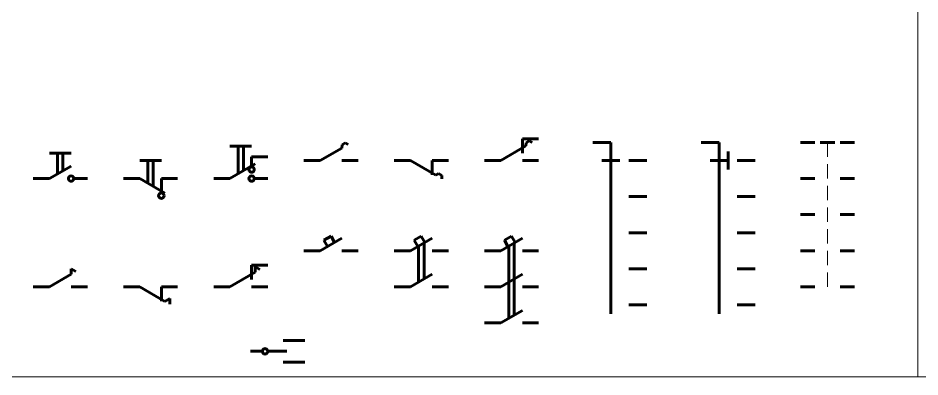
# Model space of a CAD drawing. Header units: millimetres. Extents: x 0 to 6510, y 0 to 297.
# Drawn here: x 3740.8 to 3990.6, y 0 to 99.5 of the extents above; entities that cross this region are included whole.
import ezdxf

# ---------------------------------------------------------------- set-up
doc = ezdxf.new("R2010")
doc.units = ezdxf.units.MM
for name, pattern in [('K5LT_BASIC', [0]), ('K5LT_DASHED', [6, 4, -2]), ('K5LT_THIN', [0])]:
    doc.linetypes.add(name, pattern=pattern)

# ---------------------------------------------------------------- blocks, each defined once
blk = doc.blocks.new('U590')
at = {"color": 150, "linetype": 'K5LT_BASIC', "lineweight": 60, "true_color": 0x0080ff}
for p, q in [((3749.5, 62), (3755.5, 62)), ((3751.75, 56.3), (3751.75, 62)), ((3753.25, 57.16), (3753.25, 62)), ((3749.5, 55), (3755.5, 58.46)), ((3749.5, 55), (3745, 55)), ((3760, 55), (3756.25, 55))]:
    blk.add_line(p, q, dxfattribs=at)
blk.add_circle((3755.5, 55), 0.75, dxfattribs=at)
blk = doc.blocks.new('U591')
at = {"color": 150, "linetype": 'K5LT_BASIC', "lineweight": 60, "true_color": 0x0080ff}
for p, q in [((3774.5, 60), (3780.5, 60)), ((3776.75, 53.7), (3776.75, 60)), ((3778.25, 52.84), (3778.25, 60)), ((3774.5, 55), (3770, 55)), ((3774.5, 55), (3781.5, 50.96)), ((3785, 55), (3780.5, 55)), ((3780.5, 51), (3780.5, 55))]:
    blk.add_line(p, q, dxfattribs=at)
blk.add_circle((3780.5, 50.25), 0.75, dxfattribs=at)
blk = doc.blocks.new('U592')
at = {"color": 150, "linetype": 'K5LT_BASIC', "lineweight": 60, "true_color": 0x0080ff}
for p, q in [((3799.5, 64), (3805.5, 64)), ((3801.75, 56.3), (3801.75, 64)), ((3803.25, 57.16), (3803.25, 64)), ((3805.5, 58.25), (3805.5, 61)), ((3805.5, 61), (3810, 61)), ((3799.5, 55), (3806.5, 59.04)), ((3799.5, 55), (3795, 55)), ((3810, 55), (3806.25, 55))]:
    blk.add_line(p, q, dxfattribs=at)
for centre in [(3805.5, 57.5), (3805.5, 55)]:
    blk.add_circle(centre, 0.75, dxfattribs=at)
blk = doc.blocks.new('U593')
at = {"color": 150, "linetype": 'K5LT_BASIC', "lineweight": 60, "true_color": 0x0080ff}
for p, q in [((3749.5, 25), (3755.5, 28.46)), ((3755.5, 28.46), (3755.5, 29.96)), ((3755.5, 29.96), (3756.8, 29.21)), ((3749.5, 25), (3745, 25)), ((3760, 25), (3755.5, 25))]:
    blk.add_line(p, q, dxfattribs=at)
blk = doc.blocks.new('U594')
at = {"color": 150, "linetype": 'K5LT_BASIC', "lineweight": 60, "true_color": 0x0080ff}
for p, q in [((3774.5, 25), (3770, 25)), ((3774.5, 25), (3781.5, 20.96)), ((3785, 25), (3780.5, 25)), ((3780.5, 21), (3780.5, 25)), ((3781.5, 20.96), (3782.8, 21.71)), ((3782.8, 21.71), (3782.8, 20.21))]:
    blk.add_line(p, q, dxfattribs=at)
blk = doc.blocks.new('U595')
at = {"color": 150, "linetype": 'K5LT_BASIC', "lineweight": 60, "true_color": 0x0080ff}
for p, q in [((3805.5, 27), (3805.5, 31)), ((3805.5, 31), (3810, 31)), ((3806.5, 29.04), (3806.5, 30.54)), ((3806.5, 30.54), (3807.8, 29.79)), ((3799.5, 25), (3806.5, 29.04)), ((3799.5, 25), (3795, 25)), ((3810, 25), (3805.5, 25))]:
    blk.add_line(p, q, dxfattribs=at)
blk = doc.blocks.new('U596')
at = {"color": 150, "linetype": 'K5LT_BASIC', "lineweight": 60, "true_color": 0x0080ff}
for p, q in [((3824.5, 35), (3830.5, 38.46)), ((3825.5, 37.88), (3827.5, 39.04)), ((3826.5, 36.15), (3825.5, 37.88)), ((3828.5, 37.31), (3827.5, 39.04)), ((3824.5, 35), (3820, 35)), ((3835, 35), (3830.5, 35))]:
    blk.add_line(p, q, dxfattribs=at)
blk = doc.blocks.new('U597')
at = {"color": 150, "linetype": 'K5LT_BASIC', "lineweight": 60, "true_color": 0x0080ff}
for p, q in [((3849.5, 35), (3855.5, 38.46)), ((3850.5, 37.88), (3852.5, 39.04)), ((3851.5, 36.15), (3850.5, 37.88)), ((3853.5, 37.31), (3852.5, 39.04)), ((3849.5, 35), (3845, 35)), ((3851.75, 36.3), (3851.75, 26.3)), ((3853.25, 37.16), (3853.25, 27.16)), ((3860, 35), (3855.5, 35)), ((3849.5, 25), (3855.5, 28.46)), ((3849.5, 25), (3845, 25)), ((3860, 25), (3855.5, 25))]:
    blk.add_line(p, q, dxfattribs=at)
blk = doc.blocks.new('U598')
at = {"color": 150, "linetype": 'K5LT_BASIC', "lineweight": 60, "true_color": 0x0080ff}
for p, q in [((3874.5, 35), (3880.5, 38.46)), ((3875.5, 37.88), (3877.5, 39.04)), ((3876.5, 36.15), (3875.5, 37.88)), ((3878.5, 37.31), (3877.5, 39.04)), ((3874.5, 35), (3870, 35)), ((3876.75, 36.3), (3876.75, 16.3)), ((3878.25, 37.16), (3878.25, 17.16)), ((3885, 35), (3880.5, 35)), ((3874.5, 25), (3880.5, 28.46)), ((3874.5, 25), (3870, 25)), ((3885, 25), (3880.5, 25)), ((3874.5, 15), (3880.5, 18.46)), ((3874.5, 15), (3870, 15)), ((3885, 15), (3880.5, 15))]:
    blk.add_line(p, q, dxfattribs=at)
blk = doc.blocks.new('U599')
at = {"color": 150, "linetype": 'K5LT_BASIC', "lineweight": 60, "true_color": 0x0080ff}
for p, q in [((3824.5, 60), (3830.5, 63.46)), ((3830.5, 63.46), (3830.558, 64.36)), ((3830.558, 64.36), (3831.424, 64.86)), ((3831.424, 64.86), (3832.232, 64.46)), ((3824.5, 60), (3820, 60)), ((3835, 60), (3830.5, 60))]:
    blk.add_line(p, q, dxfattribs=at)
blk = doc.blocks.new('U600')
at = {"color": 150, "linetype": 'K5LT_BASIC', "lineweight": 60, "true_color": 0x0080ff}
for p, q in [((3849.5, 60), (3845, 60)), ((3849.5, 60), (3856.5, 55.96)), ((3860, 60), (3855.5, 60)), ((3855.5, 56), (3855.5, 60)), ((3856.5, 55.96), (3857.308, 56.36)), ((3857.308, 56.36), (3858.174, 55.86)), ((3858.174, 55.86), (3858.232, 54.96))]:
    blk.add_line(p, q, dxfattribs=at)
blk = doc.blocks.new('U601')
at = {"color": 150, "linetype": 'K5LT_BASIC', "lineweight": 60, "true_color": 0x0080ff}
for p, q in [((3880.5, 62), (3880.5, 66)), ((3880.5, 66), (3885, 66)), ((3881.558, 64.94), (3882.424, 65.44)), ((3882.424, 65.44), (3883.232, 65.04)), ((3874.5, 60), (3881.5, 64.04)), ((3881.5, 64.04), (3881.558, 64.94)), ((3874.5, 60), (3870, 60)), ((3885, 60), (3880.5, 60))]:
    blk.add_line(p, q, dxfattribs=at)
blk = doc.blocks.new('U666')
at = {"color": 150, "linetype": 'K5LT_BASIC', "lineweight": 60, "true_color": 0x0080ff}
for p, q in [((3957.5, 65), (3961.5, 65)), ((3963, 65), (3967, 65)), ((3968.5, 65), (3972.5, 65)), ((3957.5, 55), (3961.5, 55)), ((3968.5, 55), (3972.5, 55)), ((3957.5, 45), (3961.5, 45)), ((3968.5, 45), (3972.5, 45)), ((3957.5, 35), (3961.5, 35)), ((3968.5, 35), (3972.5, 35)), ((3957.5, 25), (3961.5, 25)), ((3968.5, 25), (3972.5, 25))]:
    blk.add_line(p, q, dxfattribs=at)
at = {"color": 7, "linetype": 'K5LT_DASHED', "lineweight": 18}
blk.add_line((3965, 65), (3965, 25), dxfattribs=at)
blk = doc.blocks.new('U667')
at = {"color": 150, "linetype": 'K5LT_BASIC', "lineweight": 60, "true_color": 0x0080ff}
for p, q in [((3905, 65), (3900, 65)), ((3905, 65), (3905, 17.5)), ((3902.5, 60), (3907.5, 60)), ((3910, 60), (3915, 60)), ((3910, 50), (3915, 50)), ((3910, 40), (3915, 40)), ((3910, 30), (3915, 30)), ((3910, 20), (3915, 20))]:
    blk.add_line(p, q, dxfattribs=at)
blk = doc.blocks.new('U668')
at = {"color": 150, "linetype": 'K5LT_BASIC', "lineweight": 60, "true_color": 0x0080ff}
for p, q in [((3935, 65), (3930, 65)), ((3935, 65), (3935, 17.5)), ((3937.5, 62.5), (3937.5, 57.5)), ((3932.5, 60), (3937.5, 60)), ((3940, 60), (3945, 60)), ((3940, 50), (3945, 50)), ((3940, 40), (3945, 40)), ((3940, 30), (3945, 30)), ((3940, 20), (3945, 20))]:
    blk.add_line(p, q, dxfattribs=at)
blk = doc.blocks.new('U669')
at = {"color": 150, "linetype": 'K5LT_BASIC', "lineweight": 60, "true_color": 0x0080ff}
for p, q in [((3820.22, 10.11), (3814.22, 10.11)), ((3808.47, 7.11), (3805.22, 7.11)), ((3815.22, 7.11), (3809.97, 7.11)), ((3814.22, 4.11), (3820.22, 4.11))]:
    blk.add_line(p, q, dxfattribs=at)
blk.add_circle((3809.22, 7.11), 0.75, dxfattribs=at)
blk = doc.blocks.new('U1437')
at = {"color": 7, "linetype": 'K5LT_THIN', "lineweight": 18}
for p, q in [((3990, 297), (3990, 0)), ((3990, 0), (3570, 0))]:
    blk.add_line(p, q, dxfattribs=at)
blk = doc.blocks.new('U1438')
at = {"color": 7, "linetype": 'K5LT_THIN', "lineweight": 18}
for p, q in [((3990, 0), (3990, 297)), ((4410, 0), (3990, 0))]:
    blk.add_line(p, q, dxfattribs=at)

msp = doc.modelspace()

# ---------------------------------------------------------------- block references
for name in ['U1437', 'U1438', 'U601', 'U667', 'U668', 'U666', 'U592', 'U599', 'U590', 'U591', 'U600', 'U596', 'U597', 'U598', 'U595', 'U593', 'U594', 'U669']:
    msp.add_blockref(name, (0, 0))

doc.saveas('drawing.dxf')
